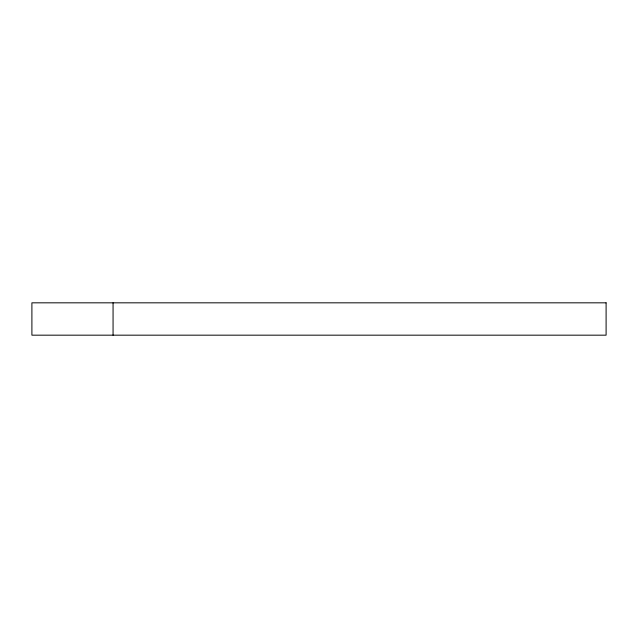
<?xml version="1.0" encoding="UTF-8"?>
<svg xmlns="http://www.w3.org/2000/svg" width="638" height="638" viewBox="0 0 638 638"><rect width="100%" height="100%" fill="white"/><g stroke="black" fill="none" stroke-linecap="round" stroke-linejoin="round"><path stroke-width="0.96" d="M113.062 302.827L113.062 335.173M606.1 302.827L31.9 302.827L31.9 335.173L606.1 335.173L606.1 302.827"/></g></svg>
